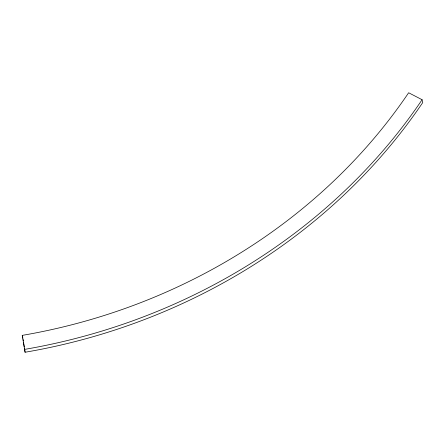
<?xml version="1.0" encoding="UTF-8"?>
<svg xmlns="http://www.w3.org/2000/svg" width="445" height="445" viewBox="0 0 445 445"><rect width="100%" height="100%" fill="white"/><g stroke="black" fill="none" stroke-linecap="round" stroke-linejoin="round"><path stroke-width="0.67" d="M422.094 99.719L408.644 92.755A547.383 486.852 -13 0 1 22.25 335.374L25.087 352.245A563.353 501.053 -13 0 0 422.75 102.55L422.094 99.719A563.353 501.053 -13 0 1 24.436 349.414M22.25 335.374L22.906 338.206M23.112 339.541L23.318 340.881M23.529 342.216L24.258 346.9M24.464 348.235L25.087 352.245"/></g></svg>
